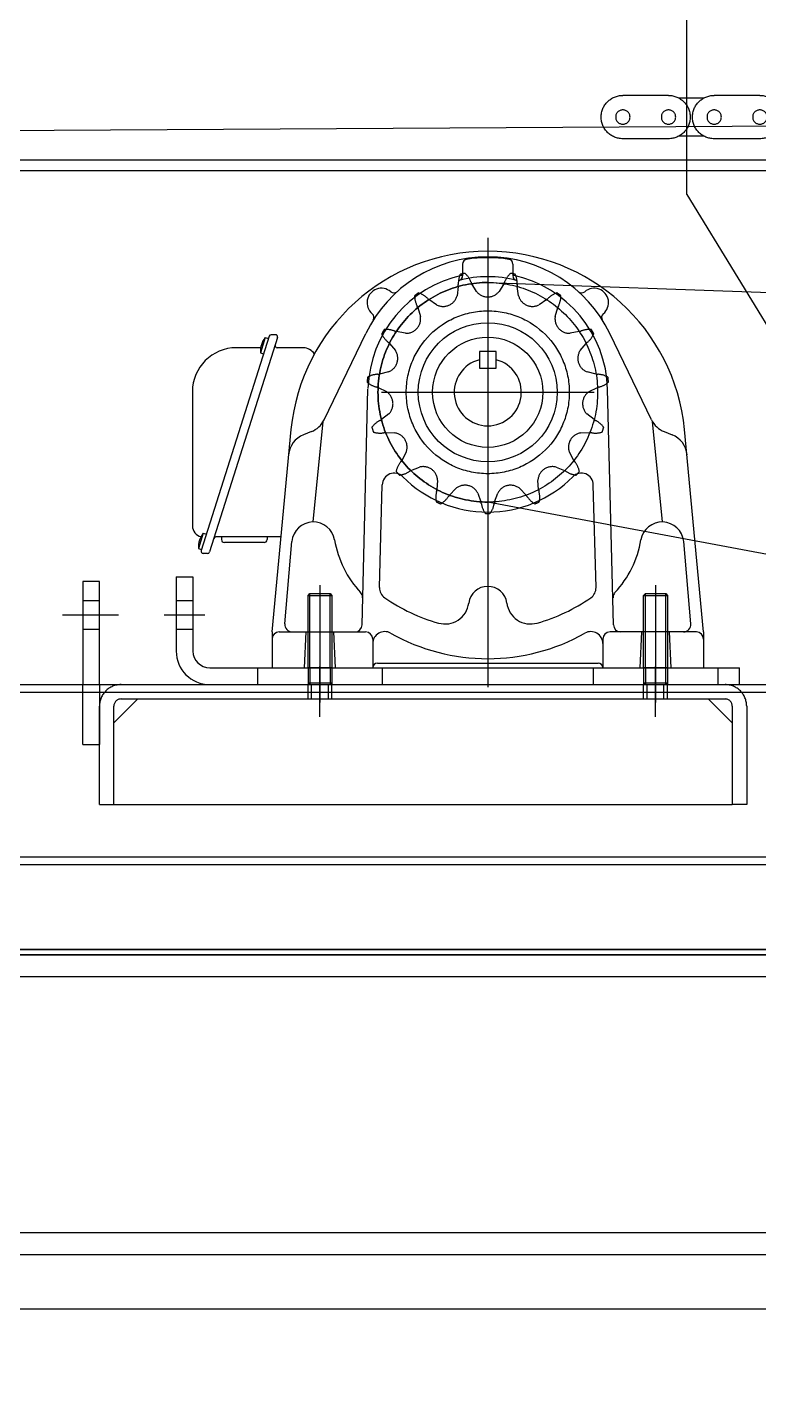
# Model space of a CAD drawing. Extents: x 0 to 210250, y -124674 to 148500.
# Drawn here: x 181787 to 182092, y -108989 to -108419 of the extents above; entities that cross this region are included whole.
import ezdxf

# ---------------------------------------------------------------- set-up
doc = ezdxf.new("R2010")
doc.units = 0
doc.header["$LTSCALE"] = 400
for name, pattern in [('CENTER', [23, 20, -1, 1, -1]), ('HIDDEN', [9.525, 6.35, -3.175]), ('PHANTOM', [25, 20, -1, 1, -1, 1, -1])]:
    doc.linetypes.add(name, pattern=pattern)
doc.layers.get('0').update_dxf_attribs({"linetype": 'CONTINUOUS'})
for name, color, linetype in [('CV', 92, 'CONTINUOUS'), ('DIM', 2, 'CONTINUOUS'), ('GZ_3', 8, 'HIDDEN'), ('GZ_4', 4, 'CENTER'), ('GZ_Qoo02', 2, 'CONTINUOUS'), ('GZ_Qoo06', 6, 'CONTINUOUS'), ('PHAN', 6, 'PHANTOM'), ('SS400-PL2.3', 111, 'CONTINUOUS'), ('SS400H-125x125x6.5x9', 220, 'CONTINUOUS')]:
    doc.layers.add(name, color=color, linetype=linetype)
doc.styles.add('CHINESET', font='romans.shx', dxfattribs={"bigfont": 'chineset.shx'})
doc.styles.get("Standard").update_dxf_attribs({"font": 'ISOCP.SHX', "bigfont": 'CHINESET.SHX'})
doc.dimstyles.new('AM_ISO$7', dxfattribs={"dimscale": 300, "dimtxt": 3.5, "dimasz": 3.5, "dimexe": 1, "dimexo": 1, "dimgap": 1.5, "dimtad": 1, "dimdsep": 46, "dimtxsty": 'Standard', "dimcen": 0, "dimclrd": 256, "dimclre": 256, "dimclrt": 256, "dimadec": 0, "dimazin": 2, "dimtp": 0.1, "dimtm": 0.1, "dimtfac": 0.71, "dimtmove": 0, "dimatfit": 3, "dimfxl": 0, "dimlwd": -1, "dimlwe": -1, "dimarcsym": 0})

# ---------------------------------------------------------------- blocks, each defined once
blk = doc.blocks.new('A$C1DDB78D6')
at = {"layer": 'SS400H-125x125x6.5x9', "color": 0}
for points in [[(-62.5, -1500), (-53.5, -1500), (-53.5, 1500), (-62.5, 1500)], [(53.5, -1500), (62.5, -1500), (62.5, 1500), (53.5, 1500)]]:
    blk.add_lwpolyline(points, close=True, dxfattribs=at)
blk = doc.blocks.new('A$C6FBA3990F')
at = {"layer": 'SS400-PL2.3', "color": 0}
blk.add_lwpolyline([(5, 125), (5, 127.3), (2995, 127.3), (2995, 125)], close=True, dxfattribs=at)
at = {"xscale": -1, "rotation": 270}
blk.add_blockref('A$C1DDB78D6', (1500, 62.5), dxfattribs=at)
blk = doc.blocks.new('RS60T15')
for p, q in [((-12.29, 44.12), (-12.82, 40.29)), ((-4.68, 42.02), (-6.72, 45.3)), ((6.72, 45.3), (4.68, 42.02)), ((12.82, 40.29), (12.29, 44.12)), ((-29.17, 35.31), (-28.1, 31.6)), ((-21.37, 36.49), (-24.57, 38.65)), ((24.57, 38.65), (21.37, 36.49)), ((28.1, 31.6), (29.17, 35.31)), ((-34.36, 24.64), (-38.16, 25.32)), ((38.16, 25.32), (34.36, 24.64)), ((-41.01, 20.39), (-38.52, 17.44)), ((38.52, 17.44), (41.01, 20.39)), ((-41.41, 8.53), (-45.16, 7.61)), ((45.16, 7.61), (41.41, 8.53)), ((-45.76, 1.95), (-42.28, 0.26)), ((42.28, 0.26), (45.76, 1.95)), ((-41.3, -9.05), (-44.35, -11.42)), ((44.35, -11.42), (41.3, -9.05)), ((-42.59, -16.83), (-38.73, -16.96)), ((38.73, -16.96), (42.59, -16.83)), ((-34.05, -25.06), (-35.87, -28.47)), ((35.87, -28.47), (34.05, -25.06)), ((-32.06, -32.7), (-28.49, -31.25)), ((28.49, -31.25), (32.06, -32.7)), ((-20.91, -36.75), (-21.19, -40.6)), ((21.19, -40.6), (20.91, -36.75)), ((-15.99, -42.92), (-13.32, -40.13)), ((-4.16, -42.08), (-2.85, -45.71)), ((2.85, -45.71), (4.16, -42.08)), ((13.32, -40.13), (15.99, -42.92))]:
    blk.add_line(p, q)
blk.add_circle((0, 0), 34)
for centre, radius, start, end in [((-2.32, 45.32), 9.98, 157.1451, 182.2462), ((0, 0), 50.53, 102, 103.1812), ((0, 0), 50.53, 100.8188, 102), ((-16.31, 42.35), 9.98, 21.7538, 46.8549), ((7.4, 51.81), 15.55, 201.7538, 204.7333), ((-7.4, 51.81), 15.55, 335.2667, 338.2462), ((16.31, 42.35), 9.98, 133.1451, 158.2462), ((0, 0), 50.53, 78, 79.1812), ((0, 0), 50.53, 76.8188, 78), ((2.32, 45.32), 9.98, 357.7538, 22.8549), ((0, 0), 50.53, 126, 127.1812), ((-20.56, 40.46), 9.98, 181.1451, 206.2462), ((0, 0), 50.53, 124.8188, 126), ((-32.12, 32.05), 9.98, 45.7538, 70.8549), ((-18.63, 41.85), 6.02, 294, 345), ((-27.84, 44.32), 15.55, 359.2667, 2.2462), ((0, 45.81), 6.02, 219, 270), ((0, 45.81), 6.02, 270, 321), ((27.84, 44.32), 15.55, 177.7538, 180.7333), ((18.63, 41.85), 6.02, 195, 246), ((32.12, 32.05), 9.98, 109.1451, 134.2462), ((0, 0), 50.53, 54, 55.1812), ((20.56, 40.46), 9.98, 333.7538, 358.8549), ((0, 0), 50.53, 52.8188, 54), ((-43.46, 29.16), 15.55, 23.2667, 26.2462), ((-14.31, 50.34), 15.55, 225.7538, 228.7333), ((-18.63, 41.85), 6.02, 243, 294), ((18.63, 41.85), 6.02, 246, 297), ((14.31, 50.34), 15.55, 311.2667, 314.2462), ((43.46, 29.16), 15.55, 153.7538, 156.7333), ((-34.05, 30.65), 6.02, 318, 9), ((34.05, 30.65), 6.02, 171, 222), ((0, 0), 50.53, 150, 151.1812), ((-35.23, 28.6), 9.98, 205.1451, 230.2462), ((0, 0), 50.53, 148.8188, 150), ((-42.38, 16.21), 9.98, 69.7538, 94.8549), ((-33.55, 40.17), 15.55, 249.7538, 252.7333), ((-34.05, 30.65), 6.02, 267, 318), ((34.05, 30.65), 6.02, 222, 273), ((33.55, 40.17), 15.55, 287.2667, 290.2462), ((42.38, 16.21), 9.98, 85.1451, 110.2462), ((35.23, 28.6), 9.98, 309.7538, 334.8549), ((0, 0), 50.53, 30, 31.1812), ((0, 0), 50.53, 28.8188, 30), ((-51.56, 8.97), 15.55, 47.2667, 50.2462), ((-43.57, 14.16), 6.02, 342, 33), ((43.57, 14.16), 6.02, 147, 198), ((51.56, 8.97), 15.55, 129.7538, 132.7333), ((-43.57, 14.16), 6.02, 291, 342), ((43.57, 14.16), 6.02, 198, 249), ((0, 0), 50.53, 172.8188, 174), ((-45.31, -2.43), 9.98, 93.7538, 118.8549), ((-46.99, 23.05), 15.55, 273.7538, 276.7333), ((46.99, 23.05), 15.55, 263.2667, 266.2462), ((45.31, -2.43), 9.98, 61.1451, 86.2462), ((0, 0), 50.53, 6, 7.1812), ((0, 0), 50.53, 174, 175.1812), ((-43.82, 11.79), 9.98, 229.1451, 254.2462), ((-50.75, -12.78), 15.55, 71.2667, 74.2462), ((-45.56, -4.79), 6.02, 6, 57), ((45.56, -4.79), 6.02, 123, 174), ((50.75, -12.78), 15.55, 105.7538, 108.7333), ((43.82, 11.79), 9.98, 285.7538, 310.8549), ((0, 0), 50.53, 4.8188, 6), ((-45.56, -4.79), 6.02, 315, 6), ((45.56, -4.79), 6.02, 174, 225), ((-40.41, -20.65), 9.98, 117.7538, 142.8549), ((0, 0), 50.53, 196.8188, 198), ((0, 0), 50.53, 198, 199.1812), ((-44.83, -7.05), 9.98, 253.1451, 278.2462), ((-52.3, 1.95), 15.55, 297.7538, 300.7333), ((-41.17, -32.32), 15.55, 95.2667, 98.2462), ((-39.67, -22.91), 6.02, 30, 81), ((39.67, -22.91), 6.02, 99, 150), ((41.17, -32.32), 15.55, 81.7538, 84.7333), ((44.83, -7.05), 9.98, 261.7538, 286.8549), ((52.3, 1.95), 15.55, 239.2667, 242.2462), ((40.41, -20.65), 9.98, 37.1451, 62.2462), ((0, 0), 50.53, 340.8188, 342), ((0, 0), 50.53, 342, 343.1812), ((-39.67, -22.91), 6.02, 339, 30), ((39.67, -22.91), 6.02, 150, 201), ((-48.57, -19.49), 15.55, 321.7538, 324.7333), ((48.57, -19.49), 15.55, 215.2667, 218.2462), ((-28.52, -35.3), 9.98, 141.7538, 166.8549), ((0, 0), 50.53, 220.8188, 222), ((0, 0), 50.53, 222, 223.1812), ((-38.09, -24.67), 9.98, 277.1451, 302.2462), ((-24.46, -46.27), 15.55, 119.2667, 122.2462), ((-26.93, -37.06), 6.02, 54, 105), ((-26.93, -37.06), 6.02, 3, 54), ((26.93, -37.06), 6.02, 126, 177), ((26.93, -37.06), 6.02, 75, 126), ((24.46, -46.27), 15.55, 57.7538, 60.7333), ((38.09, -24.67), 9.98, 237.7538, 262.8549), ((28.52, -35.3), 9.98, 13.1451, 38.2462), ((0, 0), 50.53, 316.8188, 318), ((0, 0), 50.53, 318, 319.1812), ((-9.53, -44.81), 6.02, 78, 129), ((-9.53, -44.81), 6.02, 27, 78), ((9.52, -44.81), 6.02, 102, 153), ((9.52, -44.81), 6.02, 51, 102), ((-11.7, -43.85), 9.98, 165.7538, 190.8549), ((-36.44, -37.56), 15.55, 345.7538, 348.7333), ((-24.76, -38.03), 9.98, 301.1451, 326.2462), ((-3.53, -52.22), 15.55, 143.2667, 146.2462), ((3.53, -52.22), 15.55, 33.7538, 36.7333), ((24.76, -38.03), 9.98, 213.7538, 238.8549), ((36.44, -37.56), 15.55, 191.2667, 194.2462), ((11.7, -43.85), 9.98, 349.1451, 14.2462), ((0, 0), 50.53, 244.8188, 246), ((0, 0), 50.53, 246, 247.1812), ((-18.01, -49.14), 15.55, 9.7538, 12.7333), ((7.15, -44.81), 9.98, 189.7538, 214.8549), ((0, 0), 50.53, 268.8188, 270), ((0, 0), 50.53, 270, 271.1812), ((-7.15, -44.81), 9.98, 325.1451, 350.2462), ((18.01, -49.14), 15.55, 167.2667, 170.2462), ((0, 0), 50.53, 292.8188, 294), ((0, 0), 50.53, 294, 295.1812)]:
    blk.add_arc(centre, radius, start, end)
at = {"layer": 'GZ_4'}
blk.add_circle((0, 0), 45.81, dxfattribs=at)
blk = doc.blocks.new('A$C72355BCB')
for p, q in [((112.71, 176.51), (112.71, 171.64)), ((133.71, 176.51), (133.71, 171.64)), ((31.99, 146.4), (3.64, 56.93)), ((35.5, 145.85), (7.16, 56.38)), ((30.4, 145.85), (28.34, 139.51)), ((30.4, 145.85), (31.68, 145.43)), ((34.63, 147.04), (32.86, 147.04)), ((54.9, 111.51), (72.34, 147.6)), ((191.52, 111.51), (174.08, 147.6)), ((28.45, 141.58), (18.26, 141.58)), ((28.34, 139.51), (29.67, 139.08)), ((46.26, 141.58), (35.4, 141.58)), ((46.26, 141.58), (40.39, 141.58)), ((0, 123.32), (0, 68.03)), ((70.79, 25.93), (73.23, 124.32)), ((175.63, 25.93), (173.19, 124.32)), ((0, 118.76), (0, 67.25)), ((50.34, 68.88), (54.51, 110.77)), ((196.08, 68.88), (191.92, 110.77)), ((33.21, 23.01), (41.12, 107.5)), ((49.6, 106.57), (46.32, 105.26)), ((196.82, 106.57), (200.11, 105.26)), ((213.21, 23.01), (205.31, 107.5)), ((78.07, 41.51), (79.19, 84.39)), ((168.36, 41.51), (167.24, 84.39)), ((4.54, 64.2), (2.48, 57.86)), ((4.54, 64.2), (5.82, 63.79)), ((2.48, 57.86), (3.8, 57.43)), ((36.92, 62.69), (9.82, 62.69)), ((12.12, 62.69), (12.12, 61.5)), ((29.92, 60.31), (13.31, 60.31)), ((31.11, 62.69), (31.11, 61.5)), ((38.56, 26.31), (41.49, 60.77)), ((207.86, 26.31), (204.93, 60.77)), ((6.29, 55.74), (4.51, 55.74)), ((33.21, 23.01), (33.21, 8.01)), ((36.21, 23.01), (72.21, 23.01)), ((46.71, 8.01), (47.46, 23.01)), ((59.71, 8.01), (58.96, 23.01)), ((210.21, 23.01), (174.21, 23.01)), ((186.71, 8.01), (187.46, 23.01)), ((199.71, 8.01), (198.96, 23.01)), ((213.21, 23.01), (213.21, 8.01)), ((75.21, 20.01), (75.21, 8.01)), ((171.21, 20.01), (171.21, 8.01)), ((33.21, 8.01), (75.21, 8.01)), ((77.21, 10.01), (169.21, 10.01)), ((171.21, 8.01), (213.21, 8.01))]:
    blk.add_line(p, q)
blk.add_lwpolyline([(119.71, 133.01), (126.71, 133.01), (126.71, 140.01), (119.71, 140.01)], close=True)
for radius in [29, 23]:
    blk.add_circle((123.21, 123.01), radius)
for centre, radius, start, end in [((123.21, 99.33), 82.5, 5.6797, 174.3203), ((123.21, 123.01), 56.5, 25.792, 154.208), ((114.71, 176.51), 2, 99.0273, 180), ((123.21, 123.01), 56.17, 80.9727, 99.0273), ((131.71, 176.51), 2, 0, 80.9727), ((123.21, 123.01), 50, 102.1224, 178.1793), ((110.71, 171.64), 2, 284.4166, 0), ((123.21, 123.01), 48.21, 75.5834, 104.4166), ((123.21, 123.01), 50, 1.4971, 77.8776), ((135.71, 171.64), 2, 180, 255.5834), ((78.83, 160.41), 6, 49.269, 230.4858), ((167.59, 160.41), 6, 309.5142, 130.731), ((84.05, 166.47), 2, 229.269, 312.0179), ((162.37, 166.47), 2, 227.9821, 310.731), ((73.74, 154.24), 2, 327.7369, 50.4858), ((172.68, 154.24), 2, 129.5142, 212.2631), ((37.33, 140.09), 9.01, 140.2872, 183.7128), ((32.86, 146.13), 0.913, 90, 162.4209), ((35.4, 142.49), 0.913, 162.4209, 270), ((34.63, 146.13), 0.913, 342.4209, 90), ((18.26, 123.32), 18.26, 90, 180), ((46.26, 136.24), 5.34, 30.6961, 90), ((123.21, 123.01), 14, 104.4775, 75.5225), ((45.9, 115.86), 10, 291.737, 334.208), ((200.52, 115.86), 10, 205.792, 248.263), ((50.02, 95.97), 10, 111.737, 174.3203), ((196.4, 95.97), 10, 5.6797, 68.263), ((84.19, 84.26), 5, 44.8007, 178.5029), ((123.21, 123.01), 50, 224.8007, 315.1993), ((162.24, 84.26), 5, 1.4971, 135.1993), ((50.45, 59.88), 9, 9.6651, 174.3203), ((195.97, 59.88), 9, 5.6797, 170.3349), ((4.56, 67.25), 4.57, 180, 257.5048), ((11.47, 58.45), 9.01, 140.2872, 183.7128), ((9.82, 61.77), 0.913, 90, 162.4209), ((13.31, 61.5), 1.19, 180, 270), ((29.92, 61.5), 1.19, 270, 0), ((101.71, 68.61), 43, 189.6651, 222.7905), ((144.71, 68.61), 43, 317.2095, 350.3349), ((4.51, 56.65), 0.913, 162.4209, 270), ((6.29, 56.65), 0.913, 270, 342.4209), ((83.06, 41.38), 5, 178.5029, 235.2878), ((123.21, 34.01), 8, 7.3367, 172.6633), ((163.36, 41.38), 5, 304.7122, 1.4971), ((67.95, 37.36), 3, 358.5029, 42.7905), ((123.21, 99.33), 75.5, 235.2878, 254.1834), ((105.36, 36.31), 10, 254.1834, 352.6633), ((141.06, 36.31), 10, 187.3367, 285.8166), ((123.21, 99.33), 75.5, 285.8166, 304.7122), ((178.47, 37.36), 3, 137.2095, 181.4971), ((36.21, 20.01), 3, 90, 180), ((41.55, 26.01), 3, 174.3203, 270), ((67.79, 26.01), 3, 270, 358.5029), ((72.21, 20.01), 3, 0, 90), ((80.21, 18.13), 5, 60.5655, 180), ((166.21, 18.13), 5, 0, 119.4345), ((174.21, 20.01), 3, 90, 180), ((178.63, 26.01), 3, 181.4971, 270), ((204.87, 26.01), 3, 270, 5.6797), ((210.21, 20.01), 3, 0, 90), ((123.21, 94.33), 82.5, 240.5655, 299.4345), ((77.21, 8.01), 2, 90, 180), ((169.21, 8.01), 2, 0, 90)]:
    blk.add_arc(centre, radius, start, end)
at = {"layer": 'GZ_4'}
for p, q in [((123.21, 187.41), (123.21, 0)), ((78.87, 123.01), (167.55, 123.01)), ((53.21, 28.01), (53.21, 2.01)), ((193.21, 28.01), (193.21, 2.01)), ((102.21, 8.01), (144.21, 8.01))]:
    blk.add_line(p, q, dxfattribs=at)
blk = doc.blocks.new('A$C591D66EE')
for p, q in [((-5, 37.25), (-4.25, 38)), ((-5, 37.25), (5, 37.25)), ((-5, 7), (-5, 37.25)), ((-4.25, 38), (4.25, 38)), ((4.25, 38), (5, 37.25)), ((5, 37.25), (5, 7))]:
    blk.add_line(p, q)
at = {"layer": 'GZ_3'}
for p, q in [((-4.25, 7), (-4.25, 38)), ((4.25, 7), (4.25, 38)), ((-5, 7), (-5, 0)), ((5, 7), (-5, 7)), ((-4.19, 7), (-4.19, 0)), ((4.19, 7), (4.19, 0)), ((5, 7), (5, 0)), ((-5, 0.75), (5, 0.75)), ((-5, 0.75), (-4.25, 0)), ((-5, 0), (5, 0)), ((4.25, 0), (5, 0.75))]:
    blk.add_line(p, q, dxfattribs=at)
at = {"layer": 'GZ_4'}
blk.add_line((0, 41.52), (0, -7.49), dxfattribs=at)
blk = doc.blocks.new('A$C16296130-1')
for p, q in [((-205, 45), (-205, 14)), ((-205, 45), (-198, 45)), ((-198, 45), (-198, 14)), ((-191, 7), (30, 7)), ((30, 0), (30, 7)), ((-191, 0), (30, 0))]:
    blk.add_line(p, q)
for radius in [14, 7]:
    blk.add_arc((-191, 14), radius, 180, 270)
at = {"layer": 'GZ_3'}
for p, q in [((-198, 35), (-205, 35)), ((-198, 23), (-205, 23)), ((-171, 7), (-171, 0)), ((-119, 7), (-119, 0)), ((-31, 7), (-31, 0)), ((21, 7), (21, 0))]:
    blk.add_line(p, q, dxfattribs=at)
at = {"layer": 'GZ_4'}
blk.add_line((-193, 29), (-210, 29), dxfattribs=at)
for p in [(-145, 0), (-5, 0)]:
    blk.add_blockref('A$C591D66EE', p)
blk = doc.blocks.new('A$C14823E1C')
for p, q in [((-11.2, 18.02), (7.85, 18.02)), ((26.9, 18.02), (45.95, 18.02)), ((65, 18.02), (84.05, 18.02)), ((-30.25, 16.82), (-15.7, 16.82)), ((12.35, 16.82), (22.4, 16.82)), ((50.45, 16.82), (60.5, 16.82)), ((-15.7, 1.12), (-30.25, 1.12)), ((22.4, 1.12), (12.35, 1.12)), ((60.5, 1.12), (50.45, 1.12)), ((-11.2, -0.08), (7.85, -0.08)), ((26.9, -0.08), (45.95, -0.08)), ((65, -0.08), (84.05, -0.08))]:
    blk.add_line(p, q)
for centre in [(-30.25, 8.97), (-11.2, 8.97), (7.85, 8.97), (7.85, 8.97), (26.9, 8.97), (45.95, 8.97), (45.95, 8.97), (65, 8.97), (84.05, 8.97), (84.05, 8.97)]:
    blk.add_circle(centre, 2.99)
for centre, radius, start, end in [((-11.2, 8.97), 9.05, 90, 270), ((7.85, 8.97), 9.05, 270, 90), ((26.9, 8.97), 9.05, 90, 270), ((45.95, 8.97), 9.05, 270, 90), ((65, 8.97), 9.05, 90, 270), ((84.05, 8.97), 9.05, 270, 90), ((-30.25, 8.97), 7.85, 90, 270)]:
    blk.add_arc(centre, radius, start, end)
blk = doc.blocks.new('A$C35AF0223-N01-A')
for p, q in [((-126, 0), (126, 0)), ((-135, -50), (-135, -9)), ((-129, -16), (-119, -6)), ((-129, -50), (-129, -9)), ((-126, -6), (126, -6)), ((119, -6), (129, -16)), ((129, -9), (129, -50)), ((135, -9), (135, -50)), ((-135, -50), (-129, -50)), ((-129, -50), (129, -50)), ((135, -50), (129, -50))]:
    blk.add_line(p, q)
for centre, radius, start, end in [((-126, -9), 9, 90, 180), ((126, -9), 9, 0, 90), ((-126, -9), 3, 90, 180), ((126, -9), 3, 0, 90)]:
    blk.add_arc(centre, radius, start, end)
at = {"layer": 'GZ_3'}
for p, q in [((-48, -6), (-48, 0)), ((-46.5, -6), (-46.5, 0)), ((-39.5, -6), (-39.5, 0)), ((-38, -6), (-38, 0)), ((92, -6), (92, 0)), ((93.5, -6), (93.5, 0)), ((100.5, -6), (100.5, 0)), ((102, -6), (102, 0))]:
    blk.add_line(p, q, dxfattribs=at)
at = {"layer": 'GZ_4'}
for p, q in [((-43, -13.5), (-43, 7.5)), ((97, -13.5), (97, 7.5))]:
    blk.add_line(p, q, dxfattribs=at)
blk = doc.blocks.new('SCR1-64560521')
blk.add_circle((0, 0), 2.5)
at = {"layer": 'GZ_3'}
blk.add_arc((0, 0), 3, 255, 195, dxfattribs=at)
at = {"layer": 'GZ_4'}
for p, q in [((-3.6, 0), (3.6, 0)), ((0, 3.6), (0, -3.6))]:
    blk.add_line(p, q, dxfattribs=at)
blk = doc.blocks.new('M12')
blk.add_circle((0, 0), 4.25)
at = {"layer": 'GZ_3'}
blk.add_circle((0, 0), 6, dxfattribs=at)
at = {"layer": 'GZ_4'}
for p, q in [((0, 11.73), (0, -11.73)), ((-11.73, 0), (11.73, 0))]:
    blk.add_line(p, q, dxfattribs=at)
blk = doc.blocks.new('A$C07DD52F4-AA')
for p, q in [((-235, 150), (-235, 310)), ((-235, 310), (235, 310)), ((235, 150), (235, 310)), ((-235, 150), (-120, -38)), ((235, 150), (120, -38)), ((-120, -38), (120, -38))]:
    blk.add_line(p, q)
for centre, radius in [((-130, 121), 12.5), ((130, 121), 12.5), ((0, 32), 25)]:
    blk.add_circle(centre, radius)
at = {"layer": 'GZ_4'}
for p, q in [((0, 328.88), (0, -89.31)), ((-130, 136), (-130, 106)), ((130, 136), (130, 106)), ((-145, 121), (-115, 121)), ((115, 121), (145, 121)), ((-40, 32), (40, 32))]:
    blk.add_line(p, q, dxfattribs=at)
for name, p in [('SCR1-64560521', (-145, 98.5)), ('SCR1-64560521', (-115, 98.5)), ('SCR1-64560521', (115, 98.5)), ('SCR1-64560521', (145, 98.5)), ('M12', (-46, 78)), ('M12', (46, 78)), ('M12', (-46, -14)), ('M12', (46, -14))]:
    blk.add_blockref(name, p)
blk = doc.blocks.new('A$C158526256-2')
blk.add_line((12061.93, -15315.01), (12906.93, -15315.01))
at = {"layer": 'GZ_3'}
for p, q in [((12061.93, -15310.51), (14841.93, -15310.51)), ((12906.93, -15315.01), (12956.93, -15315.01))]:
    blk.add_line(p, q, dxfattribs=at)
blk.add_blockref('A$C07DD52F4-AA', (13141.93, -15475.01))
blk = doc.blocks.new('A$C02CA72C9B01-2F')
for p, q in [((451, 122), (444, 122)), ((444, 122), (444, 79)), ((451, 79), (451, 122)), ((51, 79), (1221, 79)), ((51, 4), (1221, 4))]:
    blk.add_line(p, q)
at = {"layer": 'GZ_3'}
for p, q in [((451, 114), (444, 114)), ((451, 102), (444, 102)), ((51, 75.8), (1221, 75.8)), ((444, 54), (444, 79)), ((451, 79), (451, 54)), ((444, 54), (451, 54)), ((51, 7.2), (1221, 7.2))]:
    blk.add_line(p, q, dxfattribs=at)
at = {"layer": 'GZ_4'}
blk.add_line((459, 108), (435.64, 108), dxfattribs=at)
blk.add_blockref('A$C158526256-2', (-12210.93, 15608.51))
at = {"layer": 'GZ_3'}
blk.add_blockref('A$C35AF0223-N01-A', (586, 79), dxfattribs=at)
blk = doc.blocks.new('A$C1B6760474-2')
at = {"layer": 'GZ_4'}
blk.add_lwpolyline([(3031.53, 171, -1), (3031.53, 19), (1376, 24.87, 0.416291), (1318.13, -33), (1322, -122, -1), (1170, -122), (1173.87, -33, 0.439879), (1116, 24.87), (86, 19, -0.959609), (78.89, 169.81), (106.41, 172.4), (3031.53, 171)], format="xyb", dxfattribs=at)
at = {"layer": 'PHAN'}
blk.add_lwpolyline([(928, -40.69), (1246, -52.05, -1), (1246, -191.95), (928, -132.31, -1), (928, -40.69, -1)], format="xyb", dxfattribs=at)
for name, p in [('A$C02CA72C9B01-2F', (315, -287.5)), ('A$C16296130-1', (1003, -208.5))]:
    blk.add_blockref(name, p)
at = {"layer": 'GZ_3'}
blk.add_blockref('RS60T15', (928, -86.5), dxfattribs=at)
at = {"layer": 'GZ_Qoo02'}
blk.add_blockref('A$C72355BCB', (804.79, -209.51), dxfattribs=at)
at = {"layer": 'PHAN', "xscale": -1}
blk.add_blockref('A$C14823E1C', (1068.39, 19.38), dxfattribs=at)
blk = doc.blocks.new('A$C1B676043274-2')
blk.add_blockref('A$C1B6760474-2', (-316, 319))
at = {"layer": 'GZ_Qoo06', "xscale": -1}
blk.add_blockref('A$C6FBA3990F', (2860, -127.3), dxfattribs=at)

msp = doc.modelspace()

# ---------------------------------------------------------------- linework, layer by layer
msp.add_lwpolyline([(181426.643, -108953.335), (184226.643, -108953.335), (184226.643, -108803.335), (181426.643, -108803.335)], close=True)
at = {"layer": 'CV'}
msp.add_lwpolyline([(184226.643, -108303.335), (181426.643, -108303.335), (181426.643, -108803.335), (184226.643, -108803.335)], close=True, dxfattribs=at)

# ---------------------------------------------------------------- block references
msp.add_blockref('A$C1B676043274-2', (181366.643, -108803.335))

# ---------------------------------------------------------------- leaders
at = {"layer": 'DIM'}
msp.add_leader([(180781.643, -112237.747), (192131.742, -95990.951), (199320.583, -95990.951)], dimstyle='AM_ISO$7', override={"dimscale": 250, "dimtxt": 3, "dimasz": 3, "dimgap": 1, "dimtad": 1, "dimtxsty": 'CHINESET', "dimclrt": 256, "dimtdec": 2}, dxfattribs=at)

doc.saveas('drawing.dxf')
